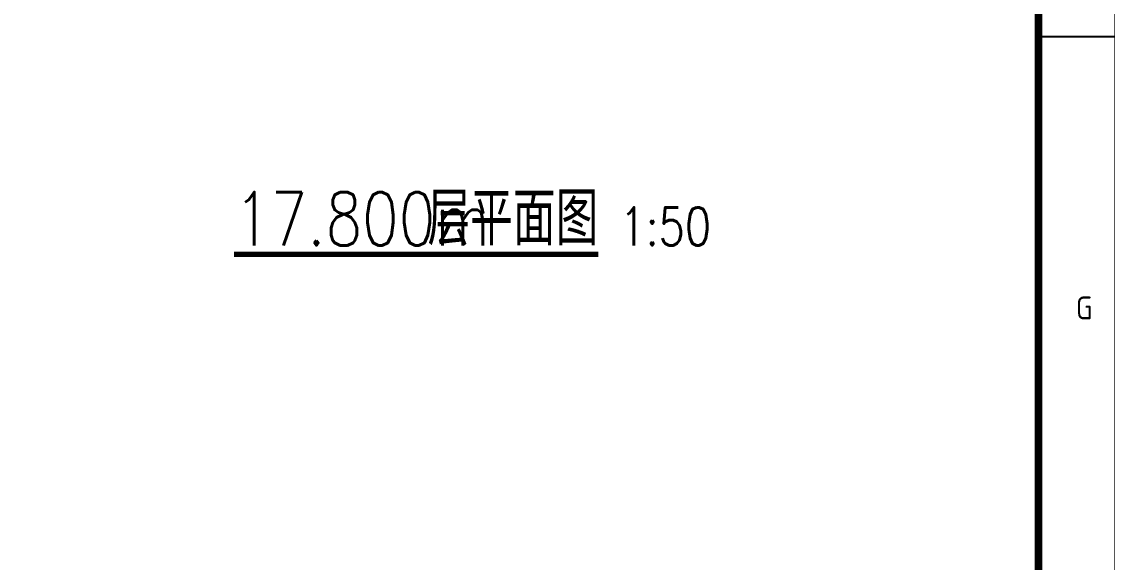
# Model space of a CAD drawing. Extents: x -59142 to 322364, y -122476 to 91021.
# Drawn here: x 185725 to 192899, y -63621 to -60074 of the extents above; entities that cross this region are included whole.
import ezdxf
from ezdxf.enums import TextEntityAlignment as Align

# ---------------------------------------------------------------- set-up
doc = ezdxf.new("R2010")
doc.units = 0
doc.header["$LTSCALE"] = 1000
doc.header["$MEASUREMENT"] = 0
doc.layers.add('DIM_SYMB', color=3, linetype='Continuous')
doc.layers.add('PUB_TEXT', color=7, linetype='Continuous')
doc.styles.add('HZTXT', font='geditxt.shx', dxfattribs={"width": 0.8, "bigfont": 'hztxt1.shx'})
doc.styles.get("Standard").update_dxf_attribs({"font": 'gbenor.shx', "bigfont": 'gbcbig.shx'})
doc.styles.add('TK', font='GEDITXT.SHX', dxfattribs={"width": 0.85, "height": 3.5, "bigfont": 'DXT.SHX'})

# ---------------------------------------------------------------- blocks, each defined once
blk = doc.blocks.new('GEDI_WK_A11')
at = {"color": 3}
blk.add_line((1040, 148.5), (1050, 148.5), dxfattribs=at)
for points, const_width in [([(0, 0), (1050, 0), (1050, 594), (0, 594)], 0.1), ([(25, 10), (1040, 10), (1040, 584), (25, 584)], 1)]:
    blk.add_lwpolyline(points, close=True, dxfattribs=dict(at, const_width=const_width))
blk.add_text('G', height=3, dxfattribs=at).set_placement((1046, 111.38), align=Align.CENTER)
blk = doc.blocks.new('A$C024A6866')
blk.add_blockref('GEDI_WK_A11', (0, 0))
at = {"style": 'TK', "width": 0.85}
for tag, height, p in [('PROJECTNAME', 4.75, (985, 44)), ('PHASE', 4, (1027, 44)), ('DRAWINGNAME', 4.75, (995, 31))]:
    blk.add_attdef(tag, text='', height=height, dxfattribs=at).set_placement(p, align=Align.MIDDLE_CENTER)
for tag, p, height in [('APPROVE', (872, 32.75), 3.5), ('DESIGN', (917, 32.75), 3.5), ('REVIEW1', (872, 25.75), 3.5), ('DRAW', (917, 25.75), 3.5), ('REVIEW2', (872, 18.75), 3.5), ('PROPORTION', (917, 18.75), 3.5), ('DRAWINGNUMBER', (967, 18.5), 4), ('CHECK', (872, 11.75), 3.5), ('DATE', (917, 11.75), 3.5), ('VERSION', (1033, 11.75), 3.5)]:
    blk.add_attdef(tag, p, '', height=height, dxfattribs=at)
blk = doc.blocks.new('sgdsg')
at = {"xscale": 50, "yscale": 50, "zscale": 50}
blk.add_blockref('A$C024A6866', (-52500, 0), dxfattribs=at)

msp = doc.modelspace()

# ---------------------------------------------------------------- linework, layer by layer
at = {"layer": 'DIM_SYMB', "const_width": 35}
msp.add_lwpolyline([(187117.8, -61600.7), (189506.6, -61600.7)], dxfattribs=at)

# ---------------------------------------------------------------- block references
msp.add_blockref('sgdsg', (192896.5, -67596))

# ---------------------------------------------------------------- texts
at = {"layer": 'PUB_TEXT', "style": 'HZTXT', "width": 0.8}
for s, height, p in [('17.800m', 350, (187117.8, -61541.7)), ('层平面图', 350, (188387.1, -61541.7)), ('1:50', 250, (189646.6, -61541.7))]:
    msp.add_text(s, height=height, dxfattribs=at).set_placement(p)

doc.saveas('drawing.dxf')
